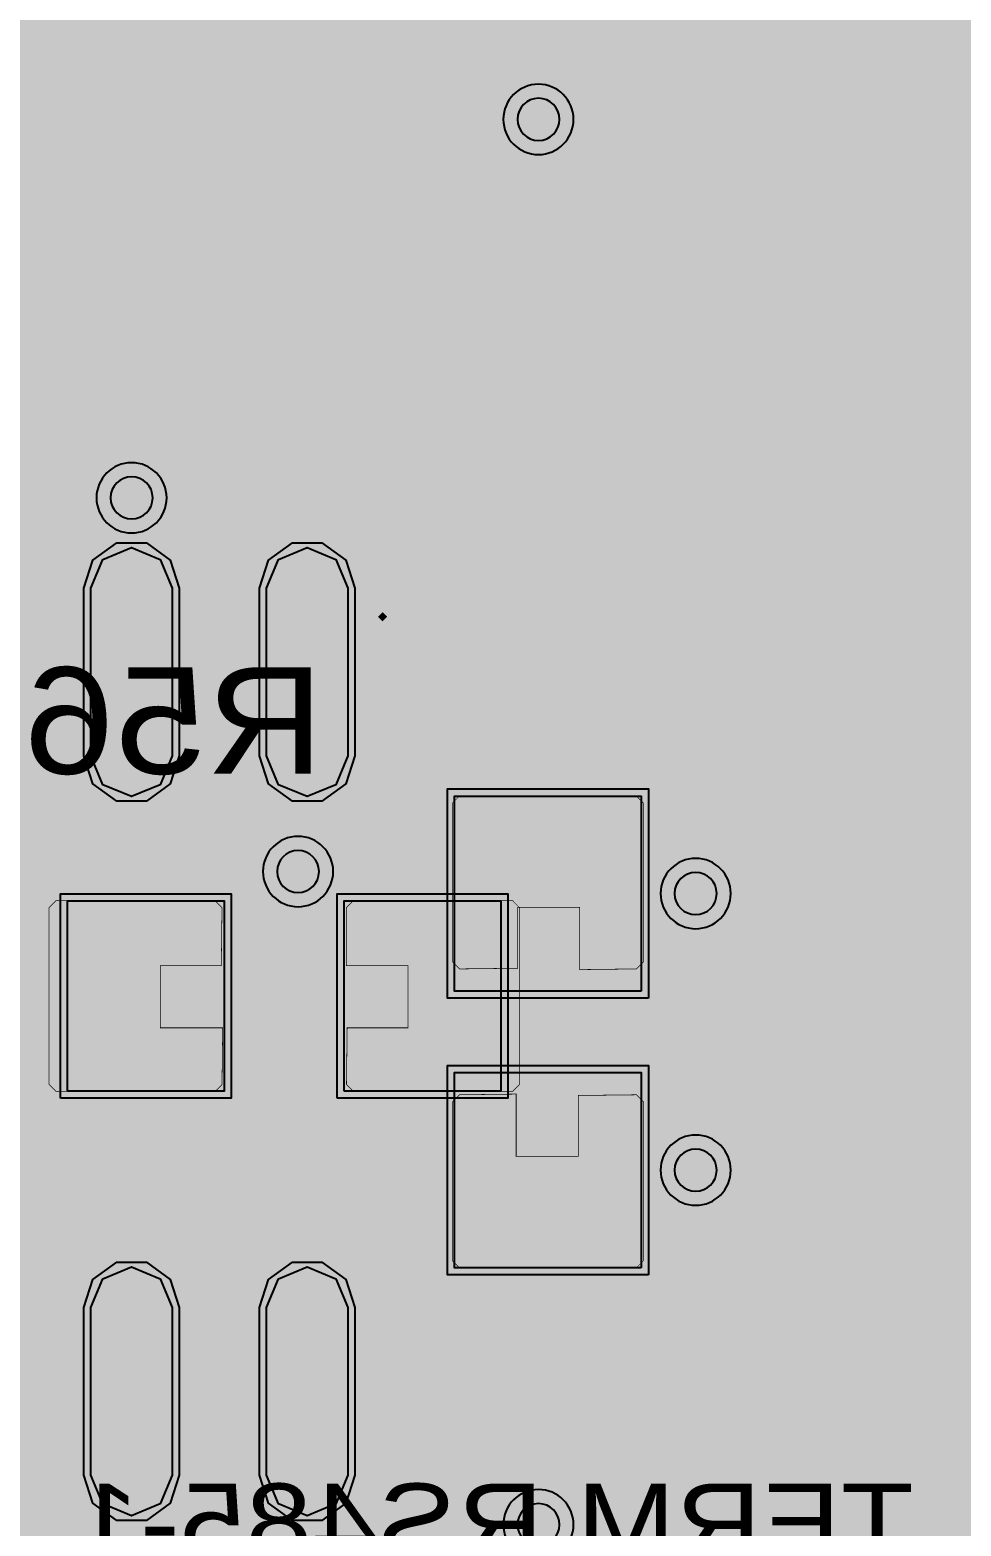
# Model space of a CAD drawing. Header units: millimetres. Extents: x -61 to 56, y -72 to 70.
# Drawn here: x -22.84 to -16.11, y -41.83 to -31.02 of the extents above; entities that cross this region are included whole.
import ezdxf
from ezdxf.enums import TextEntityAlignment as Align

# ---------------------------------------------------------------- set-up
doc = ezdxf.new("R2010")
doc.units = ezdxf.units.MM
doc.header["$MEASUREMENT"] = 0
for name, color, linetype, true_color in [('02GND', 7, 'Continuous', 0x999966), ('03POWER', 7, 'Continuous', 0x008000), ('Bottom-Layer', 7, 'Continuous', 0x0000ff), ('Bottom-Paste-Mask-Layer', 7, 'Continuous', 0x800000), ('Bottom-Silkscreen-Layer', 7, 'Continuous', 0x66cc33), ('Bottom-Solder-Mask-Layer', 7, 'Continuous', 0xaa00ff), ('Document-Layer', 7, 'Continuous', 0xffffff), ('Hole-Layer', 7, 'Continuous', 0x222222), ('Multi-Layer', 7, 'Continuous', 0xc0c0c0), ('Top-Layer', 7, 'Continuous', 0xff0000), ('Top-Paste-Mask-Layer', 7, 'Continuous', 0x808080), ('Top-Silkscreen-Layer', 7, 'Continuous', 0xffcc00), ('Top-Solder-Mask-Layer', 7, 'Continuous', 0x800080)]:
    doc.layers.add(name, color=color, linetype=linetype, true_color=true_color)
doc.styles.get("Standard").update_dxf_attribs({"font": 'arial.ttf'})

msp = doc.modelspace()

# ---------------------------------------------------------------- hatches: boundary and pattern name
at = {"layer": '02GND'}
for points in [[(-49.642, 52.153), (49.642, 52.153), (49.642, -62.142), (-49.642, -62.142)], [(-23.986, -34.398), (-23.904, -34.704), (-23.68, -34.929), (-23.374, -35.011), (-23.068, -34.929), (-22.844, -34.704), (-22.762, -34.398), (-22.844, -34.092), (-23.068, -33.868), (-23.374, -33.786), (-23.68, -33.868), (-23.904, -34.092)], [(-21.512, -37.1), (-21.43, -37.406), (-21.206, -37.63), (-20.9, -37.712), (-20.594, -37.63), (-20.37, -37.406), (-20.288, -37.1), (-20.37, -36.794), (-20.594, -36.57), (-20.9, -36.488), (-21.206, -36.57), (-21.43, -36.794)], [(-18.637, -39.259), (-18.555, -39.565), (-18.331, -39.789), (-18.025, -39.871), (-17.719, -39.789), (-17.495, -39.565), (-17.413, -39.259), (-17.495, -38.953), (-17.719, -38.729), (-18.025, -38.647), (-18.331, -38.729), (-18.555, -38.953)]]:
    msp.add_hatch(color=256, dxfattribs=at).paths.add_polyline_path(points)
at = {"layer": '03POWER'}
for points in [[(48.499, -56.042), (48.581, -56.348), (48.806, -56.572), (49.112, -56.654), (49.418, -56.571), (49.642, -56.346), (49.642, -62.142), (44.192, -62.142), (44.393, -61.957), (44.493, -61.703), (44.472, -61.43), (45.189, -61.704), (45.95, -61.804), (46.713, -61.727), (47.438, -61.475), (48.085, -61.064), (48.62, -60.514), (49.014, -59.855), (49.245, -59.123), (49.302, -58.358), (49.18, -57.601), (48.887, -56.892), (48.438, -56.269), (47.858, -55.767), (47.177, -55.412), (46.434, -55.224), (45.666, -55.212), (44.917, -55.378), (44.226, -55.712), (43.631, -56.196), (43.164, -56.805), (42.849, -57.504), (42.704, -58.258), (42.737, -59.024), (42.946, -59.763), (43.32, -60.433), (43.838, -60.999), (-43.362, -60.999), (-43.621, -61.056), (-43.831, -61.218), (-43.953, -61.453), (-43.964, -61.718), (-43.863, -61.963), (-43.667, -62.142), (-49.642, -62.142), (-49.642, -56.582), (-49.433, -56.797), (-49.148, -56.888), (-48.853, -56.832), (-49.162, -57.541), (-49.298, -58.303), (-49.253, -59.075), (-49.03, -59.816), (-48.641, -60.484), (-48.107, -61.044), (-47.458, -61.464), (-46.728, -61.722), (-45.959, -61.803), (-45.192, -61.703), (-44.469, -61.428), (-43.83, -60.992), (-43.31, -60.419), (-42.937, -59.741), (-42.732, -58.995), (-42.707, -58.222), (-42.861, -57.464), (-43.188, -56.763), (-43.668, -56.157), (-44.277, -55.679), (-44.979, -55.356), (-45.738, -55.205), (-46.511, -55.234), (-47.256, -55.443), (-47.932, -55.818), (-48.502, -56.341), (-48.5, -56.309), (-48.499, -56.277), (-48.499, 51.315), (-19.403, 51.315), (-19.629, 51.144), (-19.755, 50.889), (-19.751, 50.604), (-19.619, 50.352), (-19.388, 50.187), (-19.658, 49.977), (-19.773, 49.655), (-19.698, 49.322), (-19.455, 49.081), (-19.684, 48.858), (-19.769, 48.551), (-19.689, 48.242), (-19.463, 48.016), (-19.155, 47.934), (-18.847, 48.018), (-18.624, 48.246), (-18.545, 48.556), (-18.633, 48.863), (-18.864, 49.083), (-18.625, 49.324), (-18.551, 49.655), (-18.665, 49.975), (-18.931, 50.185), (-18.698, 50.349), (-18.565, 50.601), (-18.56, 50.887), (-18.685, 51.143), (-18.912, 51.315), (48.426, 51.315), (48.499, 51.242)], [(22.849, 14.008), (22.931, 13.703), (23.153, 13.479), (23.457, 13.396), (23.763, 13.475), (23.763, -5.557), (23.538, -5.683), (23.384, -5.89), (23.33, -6.142), (23.384, -6.394), (23.538, -6.602), (23.763, -6.727), (23.763, -10.399), (23.491, -10.504), (23.299, -10.723), (23.23, -11.006), (23.299, -11.289), (23.491, -11.508), (23.763, -11.613), (23.763, -18.066), (15.932, -25.896), (-24.557, -25.896), (-24.694, -25.924), (-24.811, -26.001), (-28.007, -29.198), (-28.085, -29.314), (-28.112, -29.451), (-28.112, -54.99), (-28.085, -55.127), (-28.007, -55.243), (-26.976, -56.274), (-26.86, -56.352), (-26.723, -56.379), (9.142, -56.379), (9.279, -56.352), (9.395, -56.274), (10.695, -54.974), (10.772, -54.858), (10.799, -54.721), (10.799, -54.428), (11.153, -54.787), (11.608, -55.005), (12.11, -55.054), (12.599, -54.929), (13.016, -54.646), (13.312, -54.237), (13.45, -53.752), (13.415, -53.249), (13.211, -52.788), (12.862, -52.424), (12.41, -52.201), (11.908, -52.145), (11.917, -51.857), (11.794, -51.597), (11.565, -51.422), (11.281, -51.371), (11.006, -51.456), (10.799, -51.657), (10.799, -47.227), (10.995, -47.422), (11.255, -47.511), (11.529, -47.477), (11.76, -47.326), (11.901, -47.089), (11.924, -46.815), (12.235, -46.82), (12.508, -46.673), (12.674, -46.41), (12.689, -46.1), (12.55, -45.822), (12.293, -45.648), (11.983, -45.623), (11.701, -45.753), (11.519, -46.004), (11.484, -46.313), (11.224, -46.297), (10.981, -46.391), (10.799, -46.577), (10.799, -44.634), (11.028, -44.409), (11.112, -44.1), (11.028, -43.791), (10.799, -43.566), (10.799, -42.147), (11.028, -42.361), (11.331, -42.434), (11.632, -42.348), (11.85, -42.124), (11.93, -41.822), (11.85, -41.52), (11.632, -41.296), (11.331, -41.21), (11.028, -41.283), (10.799, -41.497), (10.799, -38.045), (11.003, -37.842), (11.303, -37.861), (11.576, -37.736), (11.756, -37.495), (11.8, -37.198), (21.822, -37.198), (21.96, -37.171), (22.076, -37.093), (32.363, -26.806), (32.441, -26.689), (32.468, -26.552), (32.468, -12.211), (32.787, -12.141), (33.025, -11.915), (33.112, -11.6), (33.025, -11.285), (32.787, -11.06), (32.468, -10.989), (32.468, -8.389), (32.648, -8.173), (32.712, -7.9), (32.648, -7.627), (32.468, -7.411), (32.468, -5.357), (32.807, -5.305), (33.066, -5.08), (33.162, -4.75), (33.066, -4.42), (32.807, -4.195), (32.468, -4.143), (32.468, -2.011), (32.714, -1.974), (32.925, -1.841), (33.065, -1.635), (33.112, -1.391), (33.058, -1.148), (32.911, -0.946), (33.061, -0.745), (33.117, -0.501), (33.07, -0.254), (32.929, -0.047), (32.716, 0.086), (32.468, 0.122), (32.468, 3.331), (32.469, 3.354), (32.47, 3.377), (32.469, 3.4), (32.468, 3.422), (32.468, 16.054), (32.441, 16.191), (32.363, 16.308), (30.904, 17.766), (31.094, 18.043), (31.109, 18.378), (30.946, 18.671), (30.652, 18.834), (30.317, 18.817), (30.041, 18.627), (29.934, 18.688), (29.813, 18.709), (26.824, 18.709), (27.107, 18.822), (27.3, 19.057), (27.357, 19.356), (27.262, 19.645), (27.04, 19.853), (26.746, 19.928), (26.451, 19.853), (26.229, 19.645), (26.135, 19.356), (26.191, 19.057), (26.385, 18.822), (26.667, 18.709), (26.105, 18.709), (25.968, 18.682), (25.852, 18.604), (23.868, 16.62), (23.79, 16.504), (23.763, 16.367), (23.763, 14.541), (23.457, 14.62), (23.153, 14.537), (22.931, 14.313)], [(-26.538, -33.5), (-26.615, -33.203), (-26.826, -32.981), (-27.119, -32.889), (-27.419, -32.95), (-27.652, -33.15), (-27.652, -29.493), (-24.845, -26.686), (-24.698, -26.99), (-24.413, -27.17), (-24.076, -27.171), (-23.789, -26.994), (-23.64, -26.692), (-23.673, -26.356), (-14.651, -26.356), (-14.69, -26.649), (-14.588, -26.926), (-14.368, -27.123), (-14.082, -27.194), (-13.795, -27.123), (-13.575, -26.926), (-13.473, -26.649), (-13.513, -26.356), (-4.491, -26.356), (-4.53, -26.649), (-4.428, -26.926), (-4.208, -27.123), (-3.922, -27.194), (-3.635, -27.123), (-3.415, -26.926), (-3.313, -26.649), (-3.353, -26.356), (0.589, -26.356), (0.55, -26.649), (0.652, -26.926), (0.872, -27.123), (1.158, -27.194), (1.445, -27.123), (1.665, -26.926), (1.767, -26.649), (1.727, -26.356), (10.749, -26.356), (10.71, -26.649), (10.812, -26.926), (11.032, -27.123), (11.318, -27.194), (11.605, -27.123), (11.825, -26.926), (11.927, -26.649), (11.887, -26.356), (16.081, -26.356), (16.12, -26.348), (16.153, -26.326), (16.693, -25.786), (16.857, -26.052), (17.13, -26.202), (17.442, -26.198), (17.712, -26.041), (17.869, -25.772), (17.873, -25.46), (17.722, -25.186), (17.456, -25.023), (20.875, -21.604), (21.016, -21.903), (21.292, -22.085), (21.623, -22.097), (21.911, -21.935), (22.073, -21.646), (22.061, -21.316), (21.88, -21.04), (21.581, -20.898), (24.193, -18.286), (24.215, -18.253), (24.223, -18.214), (24.223, -11.485), (24.393, -11.272), (24.454, -11.006), (24.393, -10.74), (24.223, -10.527), (24.223, -6.686), (24.465, -6.461), (24.554, -6.142), (24.465, -5.824), (24.223, -5.598), (24.223, 0.118), (24.536, -0.009), (24.868, 0.05), (25.119, 0.275), (25.212, 0.6), (25.119, 0.925), (24.868, 1.15), (24.536, 1.209), (24.223, 1.082), (24.223, 4.317), (24.461, 4.137), (24.756, 4.09), (25.038, 4.19), (25.239, 4.41), (25.312, 4.7), (25.239, 4.99), (25.038, 5.21), (24.756, 5.31), (24.461, 5.263), (24.223, 5.083), (24.223, 16.325), (26.147, 18.249), (29.771, 18.249), (29.916, 18.105), (30.08, 17.805), (30.38, 17.64), (32.008, 16.012), (32.008, 14.546), (31.729, 14.664), (31.427, 14.633), (31.177, 14.461), (31.04, 14.19), (30.75, 14.208), (30.484, 14.091), (30.302, 13.864), (30.246, 13.578), (30.327, 13.299), (30.529, 13.089), (30.805, 12.996), (31.092, 13.04), (31.327, 13.213), (31.455, 13.474), (31.743, 13.455), (32.008, 13.571), (32.008, 9.466), (31.696, 9.588), (31.366, 9.526), (31.118, 9.301), (31.026, 8.978), (31.118, 8.656), (31.366, 8.43), (31.696, 8.369), (32.008, 8.49), (32.008, 3.97), (31.732, 3.976), (31.482, 3.86), (31.308, 3.646), (31.245, 3.377), (31.308, 3.108), (31.482, 2.894), (31.732, 2.778), (32.008, 2.783), (32.008, -0.131), (31.906, -0.362), (31.906, -0.615), (32.008, -0.846), (32.008, -1.036), (31.902, -1.271), (31.902, -1.529), (32.008, -1.764), (32.008, -4.465), (31.956, -4.603), (31.938, -4.75), (31.956, -4.897), (32.008, -5.035), (32.008, -7.295), (31.742, -7.403), (31.555, -7.621), (31.488, -7.9), (31.555, -8.179), (31.742, -8.397), (32.008, -8.505), (32.008, -10.854), (31.704, -10.733), (31.382, -10.786), (31.132, -10.997), (31.027, -11.307), (31.096, -11.626), (31.32, -11.865), (31.634, -11.954), (31.95, -11.869), (31.977, -11.918), (32.008, -11.964), (32.008, -15.934), (31.696, -15.812), (31.366, -15.874), (31.118, -16.099), (31.026, -16.422), (31.118, -16.744), (31.366, -16.97), (31.696, -17.031), (32.008, -16.91), (32.008, -26.51), (21.78, -36.738), (11.512, -36.738), (11.263, -36.651), (11, -36.678), (10.773, -36.812), (10.623, -37.03), (10.58, -37.29), (10.649, -37.545), (10.369, -37.825), (10.347, -37.858), (10.34, -37.897), (10.34, -39.211), (10.12, -38.978), (9.812, -38.888), (9.501, -38.966), (9.272, -39.191), (9.188, -39.5), (9.272, -39.81), (9.501, -40.034), (9.812, -40.112), (10.12, -40.022), (10.34, -39.789), (10.34, -43.509), (10.106, -43.632), (9.945, -43.842), (9.888, -44.1), (9.945, -44.358), (10.106, -44.568), (10.34, -44.691), (10.34, -54.679), (9.1, -55.919), (-26.681, -55.919), (-27.652, -54.948), (-27.652, -33.85), (-27.419, -34.05), (-27.119, -34.111), (-26.826, -34.019), (-26.615, -33.797)], [(-19.774, -31.662), (-19.692, -31.968), (-19.468, -32.192), (-19.162, -32.274), (-18.856, -32.192), (-18.632, -31.968), (-18.55, -31.662), (-18.632, -31.356), (-18.856, -31.132), (-19.162, -31.05), (-19.468, -31.132), (-19.692, -31.356)], [(-22.716, -34.398), (-22.634, -34.704), (-22.41, -34.929), (-22.104, -35.011), (-21.798, -34.929), (-21.574, -34.704), (-21.492, -34.398), (-21.574, -34.092), (-21.798, -33.868), (-22.104, -33.786), (-22.41, -33.868), (-22.634, -34.092)], [(-21.512, -37.1), (-21.43, -37.406), (-21.206, -37.63), (-20.9, -37.712), (-20.594, -37.63), (-20.37, -37.406), (-20.288, -37.1), (-20.37, -36.794), (-20.594, -36.57), (-20.9, -36.488), (-21.206, -36.57), (-21.43, -36.794)], [(-18.637, -37.259), (-18.555, -37.565), (-18.331, -37.789), (-18.025, -37.871), (-17.719, -37.789), (-17.495, -37.565), (-17.413, -37.259), (-17.495, -36.953), (-17.719, -36.729), (-18.025, -36.647), (-18.331, -36.729), (-18.555, -36.953)], [(-20.174, -44.605), (-20.126, -44.784), (-19.995, -44.915), (-19.816, -44.963), (-17.816, -44.963), (-17.637, -44.915), (-17.506, -44.784), (-17.458, -44.605), (-17.458, -42.605), (-17.506, -42.426), (-17.637, -42.295), (-17.816, -42.247), (-18.721, -42.247), (-18.577, -42.002), (-18.558, -41.719), (-18.669, -41.458), (-18.886, -41.275), (-19.162, -41.21), (-19.438, -41.275), (-19.654, -41.458), (-19.765, -41.719), (-19.747, -42.002), (-19.603, -42.247), (-19.816, -42.247), (-19.995, -42.295), (-20.126, -42.426), (-20.174, -42.605), (-20.174, -42.936), (-20.502, -42.549), (-20.948, -42.309), (-21.451, -42.25), (-21.941, -42.379), (-22.35, -42.679), (-22.62, -43.107), (-22.714, -43.605), (-22.62, -44.103), (-22.35, -44.531), (-21.941, -44.831), (-21.451, -44.96), (-20.948, -44.9), (-20.502, -44.661), (-20.174, -44.274)]]:
    msp.add_hatch(color=256, dxfattribs=at).paths.add_polyline_path(points)
at = {"layer": 'Bottom-Layer'}
for points in [[(-49.642, -62.142), (-49.642, 52.153), (49.642, 52.153), (49.642, -62.142)], [(-23.986, -34.398), (-23.904, -34.704), (-23.68, -34.929), (-23.374, -35.011), (-23.068, -34.929), (-22.844, -34.704), (-22.762, -34.398), (-22.844, -34.092), (-23.068, -33.868), (-23.374, -33.786), (-23.68, -33.868), (-23.904, -34.092)], [(-22.924, -38.689), (-22.876, -38.868), (-22.745, -38.999), (-22.566, -39.047), (-21.672, -39.047), (-21.259, -39.459), (-21.094, -39.57), (-20.9, -39.608), (-19.3, -39.608), (-19.106, -39.57), (-18.941, -39.459), (-18.627, -39.145), (-18.606, -39.453), (-18.438, -39.711), (-18.166, -39.855), (-17.858, -39.848), (-17.592, -39.692), (-17.436, -39.427), (-17.43, -39.119), (-17.573, -38.846), (-17.832, -38.679), (-18.139, -38.658), (-17.99, -38.508), (-9.924, -38.508), (-9.924, -38.689), (-9.876, -38.868), (-9.745, -38.999), (-9.566, -39.047), (-8.434, -39.047), (-8.255, -38.999), (-8.124, -38.868), (-8.076, -38.689), (-8.076, -37.686), (-8.008, -37.703), (-7.939, -37.711), (-7.924, -37.726), (-7.924, -38.689), (-7.876, -38.868), (-7.745, -38.999), (-7.566, -39.047), (-6.434, -39.047), (-6.255, -38.999), (-6.124, -38.868), (-6.076, -38.689), (-6.076, -37.312), (-6.124, -37.132), (-6.255, -37.001), (-6.434, -36.953), (-7.306, -36.953), (-7.426, -36.713), (-7.638, -36.547), (-7.9, -36.488), (-8.162, -36.547), (-8.374, -36.713), (-8.494, -36.953), (-9.566, -36.953), (-9.745, -37.001), (-9.876, -37.132), (-9.924, -37.312), (-9.924, -37.492), (-18.2, -37.492), (-18.394, -37.531), (-18.559, -37.641), (-19.076, -38.157), (-19.076, -37.312), (-19.124, -37.132), (-19.255, -37.001), (-19.434, -36.953), (-20.306, -36.953), (-20.426, -36.713), (-20.638, -36.547), (-20.9, -36.488), (-21.162, -36.547), (-21.374, -36.713), (-21.494, -36.953), (-22.566, -36.953), (-22.745, -37.001), (-22.876, -37.132), (-22.924, -37.312), (-22.924, -37.492), (-28.059, -37.492), (-28.369, -37.389), (-28.688, -37.46), (-28.925, -37.685), (-29.012, -38), (-28.925, -38.315), (-28.688, -38.54), (-28.369, -38.611), (-28.059, -38.508), (-22.924, -38.508)], [(-22.566, -38.689), (-22.566, -37.312), (-21.434, -37.312), (-21.434, -38.689)], [(-20.566, -38.689), (-20.566, -37.312), (-19.434, -37.312), (-19.434, -38.689)]]:
    msp.add_hatch(color=256, dxfattribs=at).paths.add_polyline_path(points)
at = {"layer": 'Bottom-Paste-Mask-Layer'}
for points in [[(-22.7, -37.36), (-22.65, -37.31), (-21.5, -37.31), (-21.45, -37.36), (-21.455, -37.78), (-21.895, -37.78), (-21.895, -38.23), (-21.445, -38.23), (-21.45, -38.64), (-21.5, -38.69), (-22.65, -38.69), (-22.7, -38.64)], [(-22.7, -37.36), (-22.65, -37.31), (-21.5, -37.31), (-21.45, -37.36), (-21.455, -37.78), (-21.895, -37.78), (-21.895, -38.23), (-21.445, -38.23), (-21.45, -38.64), (-21.5, -38.69), (-22.65, -38.69), (-22.7, -38.64)], [(-20.55, -37.36), (-20.5, -37.31), (-19.35, -37.31), (-19.3, -37.36), (-19.3, -38.64), (-19.35, -38.69), (-20.5, -38.69), (-20.55, -38.64), (-20.545, -38.23), (-20.105, -38.23), (-20.105, -37.78), (-20.55, -37.78)], [(-20.55, -37.36), (-20.5, -37.31), (-19.35, -37.31), (-19.3, -37.36), (-19.3, -38.64), (-19.35, -38.69), (-20.5, -38.69), (-20.55, -38.64), (-20.545, -38.23), (-20.105, -38.23), (-20.105, -37.78), (-20.55, -37.78)]]:
    msp.add_hatch(color=256, dxfattribs=at).paths.add_polyline_path(points)
at = {"layer": 'Bottom-Solder-Mask-Layer'}
for points in [[(-22.617, -38.739), (-22.617, -37.261), (-21.383, -37.261), (-21.383, -38.739)], [(-20.617, -38.739), (-20.617, -37.261), (-19.383, -37.261), (-19.383, -38.739)]]:
    msp.add_hatch(color=256, dxfattribs=at).paths.add_polyline_path(points)
at = {"layer": 'Top-Layer'}
for points in [[(-49.642, -62.142), (-49.642, 52.153), (49.642, 52.153), (49.642, -62.142)], [(-24.969, -34.408), (-25.026, -34.478), (-25.069, -34.557), (-25.236, -34.78), (-25.296, -35.052), (-25.296, -36.264), (-25.218, -36.573), (-25.003, -36.808), (-24.702, -36.913), (-24.387, -36.863), (-23.825, -37.425), (-23.676, -37.525), (-23.5, -37.56), (-21.304, -37.56), (-21.044, -37.695), (-20.751, -37.694), (-20.492, -37.556), (-20.327, -37.314), (-20.293, -37.023), (-20.398, -36.749), (-20.238, -36.53), (-20.182, -36.264), (-20.182, -35.631), (-19.975, -35.486), (-19.901, -35.246), (-19.99, -35.01), (-20.205, -34.879), (-20.271, -34.723), (-20.374, -34.589), (-20.374, -31.688), (-17.56, -28.874), (-17.461, -28.725), (-17.426, -28.549), (-17.426, -25.417), (-17.284, -25.125), (-17.311, -24.801), (-9.613, -17.103), (-4.711, -17.103), (-4.536, -17.068), (-4.386, -16.968), (0.69, -11.892), (0.789, -11.743), (0.824, -11.567), (0.824, -0.235), (1.063, -0.088), (1.211, 0.149), (1.237, 0.428), (1.137, 0.69), (0.93, 0.879), (0.661, 0.957), (0.386, 0.906), (0.161, 0.739), (-0.063, 0.906), (-0.338, 0.957), (-0.607, 0.879), (-0.814, 0.69), (-0.914, 0.428), (-0.888, 0.149), (-0.74, -0.088), (-0.501, -0.235), (-0.501, -11.208), (-5.07, -15.777), (-9.972, -15.777), (-10.147, -15.812), (-10.297, -15.912), (-18.718, -24.333), (-18.766, -24.389), (-18.804, -24.452), (-19.003, -24.403), (-19.208, -24.423), (-19.208, -24.314), (-19.256, -24.135), (-19.387, -24.004), (-19.566, -23.956), (-20.566, -23.956), (-20.745, -24.004), (-20.876, -24.135), (-20.924, -24.314), (-20.924, -25.714), (-20.876, -25.893), (-20.745, -26.024), (-20.566, -26.072), (-19.566, -26.072), (-19.387, -26.024), (-19.256, -25.893), (-19.208, -25.714), (-19.208, -25.605), (-19.029, -25.626), (-18.853, -25.595), (-18.853, -26.714), (-18.965, -26.711), (-19.076, -26.728), (-19.076, -26.612), (-19.124, -26.432), (-19.255, -26.301), (-19.434, -26.253), (-20.566, -26.253), (-20.745, -26.301), (-20.876, -26.432), (-20.924, -26.612), (-20.924, -27.989), (-20.876, -28.168), (-20.745, -28.299), (-20.566, -28.347), (-19.434, -28.347), (-19.255, -28.299), (-19.124, -28.168), (-19.076, -27.989), (-19.076, -27.916), (-18.965, -27.933), (-18.853, -27.93), (-18.853, -28.292)], [(-21.294, -34.589), (-21.436, -34.801), (-21.486, -35.052), (-21.486, -36.264), (-21.455, -36.461), (-21.366, -36.64), (-22.841, -36.64), (-22.752, -36.461), (-22.722, -36.264), (-22.722, -35.052), (-22.748, -34.868), (-22.825, -34.699), (-22.825, -34.67), (-22.763, -34.357), (-22.867, -34.056), (-23.108, -33.847), (-21.294, -32.033)], [(-22.398, -35.052), (-22.312, -34.844), (-22.104, -34.758), (-21.896, -34.844), (-21.81, -35.052), (-21.81, -36.264), (-21.896, -36.472), (-22.104, -36.558), (-22.312, -36.472), (-22.398, -36.264)], [(-21.128, -35.052), (-21.042, -34.844), (-20.834, -34.758), (-20.626, -34.844), (-20.54, -35.052), (-20.54, -36.264), (-20.626, -36.472), (-20.834, -36.558), (-21.042, -36.472), (-21.128, -36.264)], [(-20.319, -35.258), (-20.289, -35.228), (-20.259, -35.258), (-20.289, -35.288)], [(-20.319, -35.258), (-20.289, -35.228), (-20.259, -35.258), (-20.289, -35.288)], [(-18.418, -37.964), (-19.768, -37.964), (-19.768, -36.554), (-18.418, -36.554)], [(-23.781, -48.634), (-23.749, -48.796), (-23.657, -48.934), (-23.361, -49.229), (-23.361, -49.416), (-23.43, -49.485), (-24.089, -49.485), (-24.268, -49.533), (-24.399, -49.664), (-24.447, -49.843), (-24.447, -50.843), (-24.399, -51.022), (-24.268, -51.153), (-24.089, -51.201), (-23.43, -51.201), (-23.342, -51.29), (-23.342, -51.471), (-23.413, -51.51), (-23.475, -51.561), (-23.569, -51.655), (-23.661, -51.792), (-23.693, -51.955), (-23.693, -52.164), (-23.661, -52.326), (-23.569, -52.464), (-23.475, -52.557), (-23.413, -52.609), (-23.342, -52.647), (-23.342, -52.714), (-23.696, -52.384), (-24.138, -52.188), (-24.62, -52.147), (-25.089, -52.266), (-25.493, -52.533), (-25.788, -52.917), (-25.941, -53.376), (-25.935, -53.86), (-25.771, -54.315), (-25.467, -54.692), (-25.057, -54.948), (-24.585, -55.056), (-24.104, -55.003), (-23.666, -54.796), (-23.321, -54.458), (-23.105, -54.024), (-23.011, -54.024), (-22.873, -54.001), (-22.75, -53.934), (-22.627, -54.001), (-22.489, -54.024), (-22.395, -54.024), (-22.18, -54.458), (-21.834, -54.796), (-21.397, -55.003), (-20.915, -55.056), (-20.444, -54.948), (-20.033, -54.692), (-19.729, -54.315), (-19.565, -53.86), (-19.559, -53.376), (-19.712, -52.917), (-20.007, -52.533), (-20.411, -52.266), (-20.88, -52.147), (-21.362, -52.188), (-21.805, -52.384), (-22.158, -52.714), (-22.158, -51.313), (-22.047, -51.201), (-21.389, -51.201), (-21.21, -51.153), (-21.079, -51.022), (-21.031, -50.843), (-21.031, -49.843), (-21.079, -49.664), (-21.21, -49.533), (-21.389, -49.485), (-22.047, -49.485), (-22.117, -49.416), (-22.117, -49.229), (-21.821, -48.934), (-21.729, -48.796), (-21.697, -48.634), (-21.697, -47.247), (-21.334, -47.247), (-21.155, -47.199), (-21.024, -47.068), (-20.976, -46.889), (-20.976, -45.512), (-21.024, -45.333), (-21.155, -45.201), (-21.334, -45.153), (-22.185, -45.153), (-22.185, -44.68), (-21.776, -44.896), (-21.318, -44.962), (-20.864, -44.871), (-20.468, -44.632), (-20.174, -44.274), (-20.174, -44.605), (-20.126, -44.784), (-19.995, -44.915), (-19.816, -44.963), (-17.816, -44.963), (-17.637, -44.915), (-17.506, -44.784), (-17.458, -44.605), (-17.458, -42.605), (-17.506, -42.426), (-17.637, -42.295), (-17.816, -42.247), (-19.816, -42.247), (-19.995, -42.295), (-20.126, -42.426), (-20.174, -42.605), (-20.174, -42.936), (-20.46, -42.584), (-20.846, -42.346), (-21.289, -42.248), (-21.739, -42.302), (-22.147, -42.501), (-22.147, -42.114), (-21.848, -42.064), (-21.605, -41.883), (-21.469, -41.612), (-21.326, -41.891), (-21.07, -42.072), (-20.759, -42.112), (-20.465, -42.002), (-20.257, -41.768), (-20.182, -41.464), (-20.182, -41.419), (-20.168, -41.407), (-20.155, -41.394), (-19.084, -40.322), (-18.418, -40.322), (-18.184, -40.236), (-18.064, -40.017), (-18.025, -40.017), (-17.696, -39.942), (-17.433, -39.732), (-17.286, -39.428), (-17.286, -39.091), (-17.433, -38.787), (-17.696, -38.576), (-18.025, -38.501), (-18.064, -38.501), (-18.184, -38.283), (-18.418, -38.196), (-19.768, -38.196), (-19.947, -38.244), (-20.078, -38.375), (-20.126, -38.554), (-20.126, -39.22), (-20.564, -39.658), (-20.844, -39.6), (-21.122, -39.667), (-21.344, -39.846), (-21.469, -40.103), (-21.634, -39.8), (-21.931, -39.623), (-22.277, -39.623), (-22.574, -39.8), (-22.739, -40.103), (-22.881, -39.824), (-23.138, -39.644), (-23.449, -39.604), (-23.742, -39.714), (-23.951, -39.948), (-24.026, -40.252), (-24.026, -41.464), (-23.931, -41.802), (-23.675, -42.042), (-23.331, -42.114), (-23.331, -42.558), (-24.23, -42.558), (-24.409, -42.606), (-24.541, -42.737), (-24.589, -42.916), (-24.589, -44.293), (-24.541, -44.472), (-24.409, -44.603), (-24.23, -44.651), (-23.369, -44.651), (-23.369, -45.153), (-24.266, -45.153), (-24.445, -45.201), (-24.576, -45.333), (-24.624, -45.512), (-24.624, -46.889), (-24.576, -47.068), (-24.445, -47.199), (-24.266, -47.247), (-23.781, -47.247)], [(-18.418, -39.964), (-19.768, -39.964), (-19.768, -38.554), (-18.418, -38.554)], [(-22.398, -40.252), (-22.312, -40.044), (-22.104, -39.958), (-21.896, -40.044), (-21.81, -40.252), (-21.81, -41.464), (-21.896, -41.672), (-22.104, -41.758), (-22.312, -41.672), (-22.398, -41.464)], [(-21.128, -40.252), (-21.042, -40.044), (-20.834, -39.958), (-20.626, -40.044), (-20.54, -40.252), (-20.54, -41.464), (-20.626, -41.672), (-20.834, -41.758), (-21.042, -41.672), (-21.128, -41.464)]]:
    msp.add_hatch(color=256, dxfattribs=at).paths.add_polyline_path(points)
at = {"layer": 'Top-Paste-Mask-Layer'}
for points in [[(-22.398, -35.052), (-22.312, -34.844), (-22.104, -34.758), (-21.896, -34.844), (-21.81, -35.052), (-21.81, -36.264), (-21.896, -36.472), (-22.104, -36.558), (-22.312, -36.472), (-22.398, -36.264)], [(-21.128, -35.052), (-21.042, -34.844), (-20.834, -34.758), (-20.626, -34.844), (-20.54, -35.052), (-20.54, -36.264), (-20.626, -36.472), (-20.834, -36.558), (-21.042, -36.472), (-21.128, -36.264)], [(-19.733, -36.554), (-18.453, -36.554), (-18.403, -36.604), (-18.403, -37.754), (-18.453, -37.804), (-18.863, -37.809), (-18.863, -37.359), (-19.313, -37.359), (-19.313, -37.799), (-19.733, -37.804), (-19.783, -37.754), (-19.783, -36.604)], [(-19.733, -36.554), (-18.453, -36.554), (-18.403, -36.604), (-18.403, -37.754), (-18.453, -37.804), (-18.863, -37.809), (-18.863, -37.359), (-19.313, -37.359), (-19.313, -37.799), (-19.733, -37.804), (-19.783, -37.754), (-19.783, -36.604)], [(-18.453, -39.964), (-19.733, -39.964), (-19.783, -39.914), (-19.783, -38.764), (-19.733, -38.714), (-19.323, -38.709), (-19.323, -39.159), (-18.873, -39.159), (-18.873, -38.719), (-18.453, -38.714), (-18.403, -38.764), (-18.403, -39.914)], [(-18.453, -39.964), (-19.733, -39.964), (-19.783, -39.914), (-19.783, -38.764), (-19.733, -38.714), (-19.323, -38.709), (-19.323, -39.159), (-18.873, -39.159), (-18.873, -38.719), (-18.453, -38.714), (-18.403, -38.764), (-18.403, -39.914)], [(-22.398, -40.252), (-22.312, -40.044), (-22.104, -39.958), (-21.896, -40.044), (-21.81, -40.252), (-21.81, -41.464), (-21.896, -41.672), (-22.104, -41.758), (-22.312, -41.672), (-22.398, -41.464)], [(-21.128, -40.252), (-21.042, -40.044), (-20.834, -39.958), (-20.626, -40.044), (-20.54, -40.252), (-20.54, -41.464), (-20.626, -41.672), (-20.834, -41.758), (-21.042, -41.672), (-21.128, -41.464)]]:
    msp.add_hatch(color=256, dxfattribs=at).paths.add_polyline_path(points)
at = {"layer": 'Top-Solder-Mask-Layer'}
for points in [[(-22.449, -35.052), (-22.383, -34.849), (-22.21, -34.724), (-21.997, -34.724), (-21.825, -34.849), (-21.759, -35.052), (-21.759, -36.264), (-21.825, -36.467), (-21.997, -36.592), (-22.21, -36.592), (-22.383, -36.467), (-22.449, -36.264)], [(-21.179, -35.052), (-21.113, -34.849), (-20.94, -34.724), (-20.727, -34.724), (-20.555, -34.849), (-20.489, -35.052), (-20.489, -36.264), (-20.555, -36.467), (-20.727, -36.592), (-20.94, -36.592), (-21.113, -36.467), (-21.179, -36.264)], [(-18.367, -38.015), (-19.819, -38.015), (-19.819, -36.503), (-18.367, -36.503)], [(-18.367, -40.015), (-19.819, -40.015), (-19.819, -38.503), (-18.367, -38.503)], [(-22.449, -40.252), (-22.383, -40.049), (-22.21, -39.924), (-21.997, -39.924), (-21.825, -40.049), (-21.759, -40.252), (-21.759, -41.464), (-21.825, -41.666), (-21.997, -41.792), (-22.21, -41.792), (-22.383, -41.666), (-22.449, -41.464)], [(-21.179, -40.252), (-21.113, -40.049), (-20.94, -39.924), (-20.727, -39.924), (-20.555, -40.049), (-20.489, -40.252), (-20.489, -41.464), (-20.555, -41.666), (-20.727, -41.792), (-20.94, -41.792), (-21.113, -41.666), (-21.179, -41.464)]]:
    msp.add_hatch(color=256, dxfattribs=at).paths.add_polyline_path(points)

# ---------------------------------------------------------------- linework, layer by layer
at = {"layer": '02GND', "const_width": 0.0508}
for points in [[(-23.986, -34.398), (-23.904, -34.704), (-23.68, -34.929), (-23.374, -35.011), (-23.068, -34.929), (-22.844, -34.704), (-22.762, -34.398), (-22.844, -34.092), (-23.068, -33.868), (-23.374, -33.786), (-23.68, -33.868), (-23.904, -34.092)], [(-21.512, -37.1), (-21.43, -37.406), (-21.206, -37.63), (-20.9, -37.712), (-20.594, -37.63), (-20.37, -37.406), (-20.288, -37.1), (-20.37, -36.794), (-20.594, -36.57), (-20.9, -36.488), (-21.206, -36.57), (-21.43, -36.794)], [(-18.637, -39.259), (-18.555, -39.565), (-18.331, -39.789), (-18.025, -39.871), (-17.719, -39.789), (-17.495, -39.565), (-17.413, -39.259), (-17.495, -38.953), (-17.719, -38.729), (-18.025, -38.647), (-18.331, -38.729), (-18.555, -38.953)]]:
    msp.add_lwpolyline(points, close=True, dxfattribs=at)
at = {"layer": '03POWER', "const_width": 0.0508}
for points in [[(-19.774, -31.662), (-19.692, -31.968), (-19.468, -32.192), (-19.162, -32.274), (-18.856, -32.192), (-18.632, -31.968), (-18.55, -31.662), (-18.632, -31.356), (-18.856, -31.132), (-19.162, -31.05), (-19.468, -31.132), (-19.692, -31.356)], [(-22.716, -34.398), (-22.634, -34.704), (-22.41, -34.929), (-22.104, -35.011), (-21.798, -34.929), (-21.574, -34.704), (-21.492, -34.398), (-21.574, -34.092), (-21.798, -33.868), (-22.104, -33.786), (-22.41, -33.868), (-22.634, -34.092)], [(-21.512, -37.1), (-21.43, -37.406), (-21.206, -37.63), (-20.9, -37.712), (-20.594, -37.63), (-20.37, -37.406), (-20.288, -37.1), (-20.37, -36.794), (-20.594, -36.57), (-20.9, -36.488), (-21.206, -36.57), (-21.43, -36.794)], [(-18.637, -37.259), (-18.555, -37.565), (-18.331, -37.789), (-18.025, -37.871), (-17.719, -37.789), (-17.495, -37.565), (-17.413, -37.259), (-17.495, -36.953), (-17.719, -36.729), (-18.025, -36.647), (-18.331, -36.729), (-18.555, -36.953)]]:
    msp.add_lwpolyline(points, close=True, dxfattribs=at)
msp.add_lwpolyline([(-18.577, -42.002), (-18.558, -41.719), (-18.669, -41.458), (-18.886, -41.275), (-19.162, -41.21), (-19.438, -41.275), (-19.654, -41.458), (-19.765, -41.719), (-19.747, -42.002)], dxfattribs=at)
at = {"layer": 'Bottom-Layer', "const_width": 0.0508}
msp.add_lwpolyline([(-23.986, -34.398), (-23.904, -34.704), (-23.68, -34.929), (-23.374, -35.011), (-23.068, -34.929), (-22.844, -34.704), (-22.762, -34.398), (-22.844, -34.092), (-23.068, -33.868), (-23.374, -33.786), (-23.68, -33.868), (-23.904, -34.092)], close=True, dxfattribs=at)
at = {"layer": 'Bottom-Layer'}
for points, const_width in [([(-9.924, -37.492), (-18.2, -37.492), (-18.394, -37.531), (-18.559, -37.641), (-19.076, -38.157), (-19.076, -37.312), (-19.124, -37.132), (-19.255, -37.001), (-19.434, -36.953), (-20.306, -36.953), (-20.426, -36.713), (-20.638, -36.547), (-20.9, -36.488), (-21.162, -36.547), (-21.374, -36.713), (-21.494, -36.953), (-22.566, -36.953), (-22.745, -37.001), (-22.876, -37.132), (-22.924, -37.312), (-22.924, -37.492), (-28.059, -37.492)], 0.0508), ([(-20, -38), (-20.9, -37.1)], 0.203), ([(-22, -38), (-28.4, -38)], 0.3), ([(-20.9, -39.1), (-22, -38)], 0.3), ([(-18.2, -38), (-19.3, -39.1)], 0.3), ([(-9, -38), (-18.2, -38)], 0.3), ([(-22.876, -38.868), (-22.745, -38.999), (-22.566, -39.047), (-21.672, -39.047), (-21.259, -39.459), (-21.094, -39.57), (-20.9, -39.608), (-19.3, -39.608), (-19.106, -39.57), (-18.941, -39.459), (-18.627, -39.145), (-18.606, -39.453), (-18.438, -39.711), (-18.166, -39.855), (-17.858, -39.848), (-17.592, -39.692), (-17.436, -39.427), (-17.43, -39.119), (-17.573, -38.846), (-17.832, -38.679), (-18.139, -38.658), (-17.99, -38.508), (-9.924, -38.508)], 0.0508), ([(-19.3, -39.1), (-20.9, -39.1)], 0.3)]:
    msp.add_lwpolyline(points, dxfattribs=dict(at, const_width=const_width))
for points in [[(-22.566, -38.689), (-22.566, -37.312), (-21.434, -37.312), (-21.434, -38.689)], [(-20.566, -38.689), (-20.566, -37.312), (-19.434, -37.312), (-19.434, -38.689)]]:
    msp.add_lwpolyline(points, close=True, dxfattribs=at)
at = {"layer": 'Bottom-Paste-Mask-Layer', "const_width": 0.00508}
for points in [[(-22.7, -37.36), (-22.65, -37.31), (-21.5, -37.31), (-21.45, -37.36), (-21.455, -37.78), (-21.895, -37.78), (-21.895, -38.23), (-21.445, -38.23), (-21.45, -38.64), (-21.5, -38.69), (-22.65, -38.69), (-22.7, -38.64)], [(-22.7, -37.36), (-22.65, -37.31), (-21.5, -37.31), (-21.45, -37.36), (-21.455, -37.78), (-21.895, -37.78), (-21.895, -38.23), (-21.445, -38.23), (-21.45, -38.64), (-21.5, -38.69), (-22.65, -38.69), (-22.7, -38.64)], [(-20.55, -37.36), (-20.5, -37.31), (-19.35, -37.31), (-19.3, -37.36), (-19.3, -38.64), (-19.35, -38.69), (-20.5, -38.69), (-20.55, -38.64), (-20.545, -38.23), (-20.105, -38.23), (-20.105, -37.78), (-20.55, -37.78)], [(-20.55, -37.36), (-20.5, -37.31), (-19.35, -37.31), (-19.3, -37.36), (-19.3, -38.64), (-19.35, -38.69), (-20.5, -38.69), (-20.55, -38.64), (-20.545, -38.23), (-20.105, -38.23), (-20.105, -37.78), (-20.55, -37.78)]]:
    msp.add_lwpolyline(points, close=True, dxfattribs=at)
at = {"layer": 'Bottom-Silkscreen-Layer', "const_width": 0.152}
for points in [[(-21.476, -37.083), (-22.761, -37.083)], [(-22.761, -37.083), (-22.761, -38.917)], [(-21.476, -37.083), (-22.761, -37.083)], [(-22.761, -37.083), (-22.761, -38.917)], [(-20.524, -37.083), (-19.239, -37.083)], [(-20.524, -37.083), (-19.239, -37.083)], [(-19.239, -37.083), (-19.239, -38.917)], [(-19.239, -37.083), (-19.239, -38.917)], [(-22.761, -38.917), (-21.476, -38.917)], [(-22.761, -38.917), (-21.476, -38.917)], [(-19.239, -38.917), (-20.524, -38.917)], [(-19.239, -38.917), (-20.524, -38.917)]]:
    msp.add_lwpolyline(points, dxfattribs=at)
at = {"layer": 'Bottom-Solder-Mask-Layer'}
for points in [[(-22.617, -38.739), (-22.617, -37.261), (-21.383, -37.261), (-21.383, -38.739)], [(-20.617, -38.739), (-20.617, -37.261), (-19.383, -37.261), (-19.383, -38.739)]]:
    msp.add_lwpolyline(points, close=True, dxfattribs=at)
at = {"layer": 'Document-Layer', "const_width": 0.3}
msp.add_lwpolyline([(-20.984, -34.858, -1), (-20.684, -34.858, -1)], format="xyb", close=True, dxfattribs=at)
msp.add_lwpolyline([(-20.984, -34.858, -1), (-20.684, -34.858, -1)], format="xyb", close=True, dxfattribs=at)
at = {"layer": 'Hole-Layer'}
for points in [[(-19.314, -31.662, 1), (-19.009, -31.662, 1)], [(-22.256, -34.398, 1), (-21.951, -34.398, 1)], [(-18.178, -37.259, 1), (-17.873, -37.259, 1)], [(-18.178, -39.259, 1), (-17.873, -39.259, 1)], [(-19.314, -41.822, 1), (-19.009, -41.822, 1)]]:
    msp.add_lwpolyline(points, format="xyb", close=True, dxfattribs=at)
msp.add_lwpolyline([(-21.052, -37.1, 1), (-20.748, -37.1), (-20.748, -37.1, 1), (-21.052, -37.1)], format="xyb", dxfattribs=at)
at = {"layer": 'Multi-Layer'}
for points in [[(-19.416, -31.662, 1), (-18.908, -31.662, 1)], [(-22.358, -34.398, 1), (-21.85, -34.398, 1)], [(-21.154, -37.1, 1), (-20.646, -37.1, 1)], [(-18.279, -37.259, 1), (-17.771, -37.259, 1)], [(-18.279, -39.259, 1), (-17.771, -39.259, 1)], [(-19.416, -41.822, 1), (-18.908, -41.822, 1)]]:
    msp.add_lwpolyline(points, format="xyb", close=True, dxfattribs=at)
at = {"layer": 'Top-Layer'}
for points, const_width in [([(-18.853, -28.292), (-24.969, -34.408)], 0.0508), ([(-18.393, -28.482), (-24.644, -34.733)], 0.203), ([(-20.834, -31.498), (-17.885, -28.549)], 0.203), ([(-23.5, -37.56), (-21.304, -37.56), (-21.044, -37.695), (-20.751, -37.694), (-20.492, -37.556), (-20.327, -37.314), (-20.293, -37.023), (-20.398, -36.749), (-20.238, -36.53), (-20.182, -36.264), (-20.182, -35.631), (-19.975, -35.486), (-19.901, -35.246), (-19.99, -35.01), (-20.205, -34.879), (-20.271, -34.723), (-20.374, -34.589), (-20.374, -31.688), (-17.56, -28.874)], 0.0508), ([(-20.834, -35.658), (-20.834, -31.498)], 0.203), ([(-22.104, -35.658), (-22.104, -34.398)], 0.381), ([(-20.9, -37.1), (-23.5, -37.1)], 0.203), ([(-18.025, -37.259), (-19.093, -37.259)], 0.381), ([(-20.465, -42.002), (-20.257, -41.768), (-20.182, -41.464), (-20.182, -41.419), (-20.168, -41.407), (-20.155, -41.394), (-19.084, -40.322), (-18.418, -40.322), (-18.184, -40.236), (-18.064, -40.017), (-18.025, -40.017), (-17.696, -39.942), (-17.433, -39.732), (-17.286, -39.428), (-17.286, -39.091), (-17.433, -38.787), (-17.696, -38.576), (-18.025, -38.501), (-18.064, -38.501), (-18.184, -38.283), (-18.418, -38.196), (-19.768, -38.196), (-19.947, -38.244), (-20.078, -38.375), (-20.126, -38.554), (-20.126, -39.22), (-20.564, -39.658), (-20.844, -39.6), (-21.122, -39.667), (-21.344, -39.846), (-21.469, -40.103), (-21.634, -39.8), (-21.931, -39.623), (-22.277, -39.623), (-22.574, -39.8), (-22.739, -40.103), (-22.881, -39.824)], 0.0508), ([(-20.691, -40.858), (-19.093, -39.259)], 0.8), ([(-19.093, -39.259), (-18.025, -39.259)], 0.8), ([(-20.834, -40.858), (-20.691, -40.858)], 0.8), ([(-22.571, -41.325), (-22.104, -40.858)], 0.132), ([(-22.571, -42.89), (-22.571, -41.325)], 0.132), ([(-21.605, -41.883), (-21.469, -41.612), (-21.326, -41.891)], 0.0508)]:
    msp.add_lwpolyline(points, dxfattribs=dict(at, const_width=const_width))
for points, const_width in [([(-21.294, -34.589), (-21.436, -34.801), (-21.486, -35.052), (-21.486, -36.264), (-21.455, -36.461), (-21.366, -36.64), (-22.841, -36.64), (-22.752, -36.461), (-22.722, -36.264), (-22.722, -35.052), (-22.748, -34.868), (-22.825, -34.699), (-22.825, -34.67), (-22.763, -34.357), (-22.867, -34.056), (-23.108, -33.847), (-21.294, -32.033)], 0.0508), ([(-20.319, -35.258), (-20.289, -35.228), (-20.259, -35.258), (-20.289, -35.288)], 0.00508), ([(-20.319, -35.258), (-20.289, -35.228), (-20.259, -35.258), (-20.289, -35.288)], 0.00508)]:
    msp.add_lwpolyline(points, close=True, dxfattribs=dict(at, const_width=const_width))
for points in [[(-22.398, -35.052), (-22.312, -34.844), (-22.104, -34.758), (-21.896, -34.844), (-21.81, -35.052), (-21.81, -36.264), (-21.896, -36.472), (-22.104, -36.558), (-22.312, -36.472), (-22.398, -36.264)], [(-21.128, -35.052), (-21.042, -34.844), (-20.834, -34.758), (-20.626, -34.844), (-20.54, -35.052), (-20.54, -36.264), (-20.626, -36.472), (-20.834, -36.558), (-21.042, -36.472), (-21.128, -36.264)], [(-18.418, -37.964), (-19.768, -37.964), (-19.768, -36.554), (-18.418, -36.554)], [(-18.418, -39.964), (-19.768, -39.964), (-19.768, -38.554), (-18.418, -38.554)], [(-22.398, -40.252), (-22.312, -40.044), (-22.104, -39.958), (-21.896, -40.044), (-21.81, -40.252), (-21.81, -41.464), (-21.896, -41.672), (-22.104, -41.758), (-22.312, -41.672), (-22.398, -41.464)], [(-21.128, -40.252), (-21.042, -40.044), (-20.834, -39.958), (-20.626, -40.044), (-20.54, -40.252), (-20.54, -41.464), (-20.626, -41.672), (-20.834, -41.758), (-21.042, -41.672), (-21.128, -41.464)]]:
    msp.add_lwpolyline(points, close=True, dxfattribs=at)
at = {"layer": 'Top-Paste-Mask-Layer'}
for points in [[(-22.398, -35.052), (-22.312, -34.844), (-22.104, -34.758), (-21.896, -34.844), (-21.81, -35.052), (-21.81, -36.264), (-21.896, -36.472), (-22.104, -36.558), (-22.312, -36.472), (-22.398, -36.264)], [(-21.128, -35.052), (-21.042, -34.844), (-20.834, -34.758), (-20.626, -34.844), (-20.54, -35.052), (-20.54, -36.264), (-20.626, -36.472), (-20.834, -36.558), (-21.042, -36.472), (-21.128, -36.264)], [(-22.398, -40.252), (-22.312, -40.044), (-22.104, -39.958), (-21.896, -40.044), (-21.81, -40.252), (-21.81, -41.464), (-21.896, -41.672), (-22.104, -41.758), (-22.312, -41.672), (-22.398, -41.464)], [(-21.128, -40.252), (-21.042, -40.044), (-20.834, -39.958), (-20.626, -40.044), (-20.54, -40.252), (-20.54, -41.464), (-20.626, -41.672), (-20.834, -41.758), (-21.042, -41.672), (-21.128, -41.464)]]:
    msp.add_lwpolyline(points, close=True, dxfattribs=at)
at = {"layer": 'Top-Paste-Mask-Layer', "const_width": 0.00508}
for points in [[(-19.733, -36.554), (-18.453, -36.554), (-18.403, -36.604), (-18.403, -37.754), (-18.453, -37.804), (-18.863, -37.809), (-18.863, -37.359), (-19.313, -37.359), (-19.313, -37.799), (-19.733, -37.804), (-19.783, -37.754), (-19.783, -36.604)], [(-19.733, -36.554), (-18.453, -36.554), (-18.403, -36.604), (-18.403, -37.754), (-18.453, -37.804), (-18.863, -37.809), (-18.863, -37.359), (-19.313, -37.359), (-19.313, -37.799), (-19.733, -37.804), (-19.783, -37.754), (-19.783, -36.604)], [(-18.453, -39.964), (-19.733, -39.964), (-19.783, -39.914), (-19.783, -38.764), (-19.733, -38.714), (-19.323, -38.709), (-19.323, -39.159), (-18.873, -39.159), (-18.873, -38.719), (-18.453, -38.714), (-18.403, -38.764), (-18.403, -39.914)], [(-18.453, -39.964), (-19.733, -39.964), (-19.783, -39.914), (-19.783, -38.764), (-19.733, -38.714), (-19.323, -38.709), (-19.323, -39.159), (-18.873, -39.159), (-18.873, -38.719), (-18.453, -38.714), (-18.403, -38.764), (-18.403, -39.914)]]:
    msp.add_lwpolyline(points, close=True, dxfattribs=at)
at = {"layer": 'Top-Silkscreen-Layer'}
for points, const_width in [([(-19.844, -36.296, 0.414), (-19.996, -36.448)], 0.152), ([(-19.844, -36.296, 0.414), (-19.996, -36.448)], 0.152), ([(-18.189, -36.448, 0.414), (-18.342, -36.296)], 0.152), ([(-18.189, -36.448, 0.414), (-18.342, -36.296)], 0.152), ([(-20.213, -37.822, 1), (-20.213, -38.707)], 0.15), ([(-20.213, -37.822, 1), (-20.213, -38.707)], 0.15), ([(-19.844, -40.223, -0.414), (-19.996, -40.07)], 0.152), ([(-19.844, -40.223, -0.414), (-19.996, -40.07)], 0.152), ([(-18.189, -40.07, -0.414), (-18.342, -40.223)], 0.152), ([(-18.189, -40.07, -0.414), (-18.342, -40.223)], 0.152)]:
    msp.add_lwpolyline(points, format="xyb", dxfattribs=dict(at, const_width=const_width))
for points, const_width in [([(-18.342, -36.296), (-19.844, -36.296)], 0.152), ([(-18.342, -36.296), (-19.844, -36.296)], 0.152), ([(-19.996, -36.448), (-19.996, -37.858)], 0.152), ([(-19.996, -36.448), (-19.996, -37.858)], 0.152), ([(-18.189, -37.858), (-18.189, -36.448)], 0.152), ([(-18.189, -37.858), (-18.189, -36.448)], 0.152), ([(-20.213, -36.736), (-25.265, -36.736)], 0.15), ([(-20.213, -36.736), (-25.265, -36.736)], 0.15), ([(-23.211, -36.736), (-22.266, -36.736)], 0.15), ([(-23.211, -36.736), (-22.266, -36.736)], 0.15), ([(-21.941, -36.736), (-20.996, -36.736)], 0.15), ([(-21.941, -36.736), (-20.996, -36.736)], 0.15), ([(-20.671, -36.736), (-20.213, -36.736)], 0.15), ([(-20.671, -36.736), (-20.213, -36.736)], 0.15), ([(-20.213, -37.822), (-20.213, -36.736)], 0.15), ([(-20.213, -37.822), (-20.213, -36.736)], 0.15), ([(-19.996, -40.07), (-19.996, -38.66)], 0.152), ([(-19.996, -40.07), (-19.996, -38.66)], 0.152), ([(-18.189, -38.66), (-18.189, -40.07)], 0.152), ([(-18.189, -38.66), (-18.189, -40.07)], 0.152), ([(-20.213, -38.707), (-20.213, -39.779)], 0.15), ([(-20.213, -38.707), (-20.213, -39.779)], 0.15), ([(-20.213, -39.779), (-25.265, -39.779)], 0.15), ([(-20.213, -39.779), (-25.265, -39.779)], 0.15), ([(-23.211, -39.779), (-22.266, -39.779)], 0.15), ([(-23.211, -39.779), (-22.266, -39.779)], 0.15), ([(-21.941, -39.779), (-20.996, -39.779)], 0.15), ([(-21.941, -39.779), (-20.996, -39.779)], 0.15), ([(-20.671, -39.779), (-20.213, -39.779)], 0.15), ([(-20.671, -39.779), (-20.213, -39.779)], 0.15), ([(-18.342, -40.223), (-19.844, -40.223)], 0.152), ([(-18.342, -40.223), (-19.844, -40.223)], 0.152)]:
    msp.add_lwpolyline(points, dxfattribs=dict(at, const_width=const_width))
at = {"layer": 'Top-Silkscreen-Layer', "const_width": 0.3}
msp.add_lwpolyline([(-20.984, -37.242, -1), (-20.684, -37.242, -1)], format="xyb", close=True, dxfattribs=at)
msp.add_lwpolyline([(-20.984, -37.242, -1), (-20.684, -37.242, -1)], format="xyb", close=True, dxfattribs=at)
at = {"layer": 'Top-Solder-Mask-Layer'}
for points in [[(-22.449, -35.052), (-22.383, -34.849), (-22.21, -34.724), (-21.997, -34.724), (-21.825, -34.849), (-21.759, -35.052), (-21.759, -36.264), (-21.825, -36.467), (-21.997, -36.592), (-22.21, -36.592), (-22.383, -36.467), (-22.449, -36.264)], [(-21.179, -35.052), (-21.113, -34.849), (-20.94, -34.724), (-20.727, -34.724), (-20.555, -34.849), (-20.489, -35.052), (-20.489, -36.264), (-20.555, -36.467), (-20.727, -36.592), (-20.94, -36.592), (-21.113, -36.467), (-21.179, -36.264)], [(-18.367, -38.015), (-19.819, -38.015), (-19.819, -36.503), (-18.367, -36.503)], [(-18.367, -40.015), (-19.819, -40.015), (-19.819, -38.503), (-18.367, -38.503)], [(-22.449, -40.252), (-22.383, -40.049), (-22.21, -39.924), (-21.997, -39.924), (-21.825, -40.049), (-21.759, -40.252), (-21.759, -41.464), (-21.825, -41.666), (-21.997, -41.792), (-22.21, -41.792), (-22.383, -41.666), (-22.449, -41.464)], [(-21.179, -40.252), (-21.113, -40.049), (-20.94, -39.924), (-20.727, -39.924), (-20.555, -40.049), (-20.489, -40.252), (-20.489, -41.464), (-20.555, -41.666), (-20.727, -41.792), (-20.94, -41.792), (-21.113, -41.666), (-21.179, -41.464)]]:
    msp.add_lwpolyline(points, close=True, dxfattribs=at)

# ---------------------------------------------------------------- texts
at = {"layer": 'Bottom-Silkscreen-Layer', "text_generation_flag": 2, "width": 1.1}
for s, height, p in [('R56', 0.77, (-21.797, -36.008)), ('TERM RS485-1', 0.56, (-19.486, -41.805))]:
    msp.add_text(s, height=height, dxfattribs=at).set_placement(p, align=Align.MIDDLE_CENTER)

doc.saveas('drawing.dxf')
